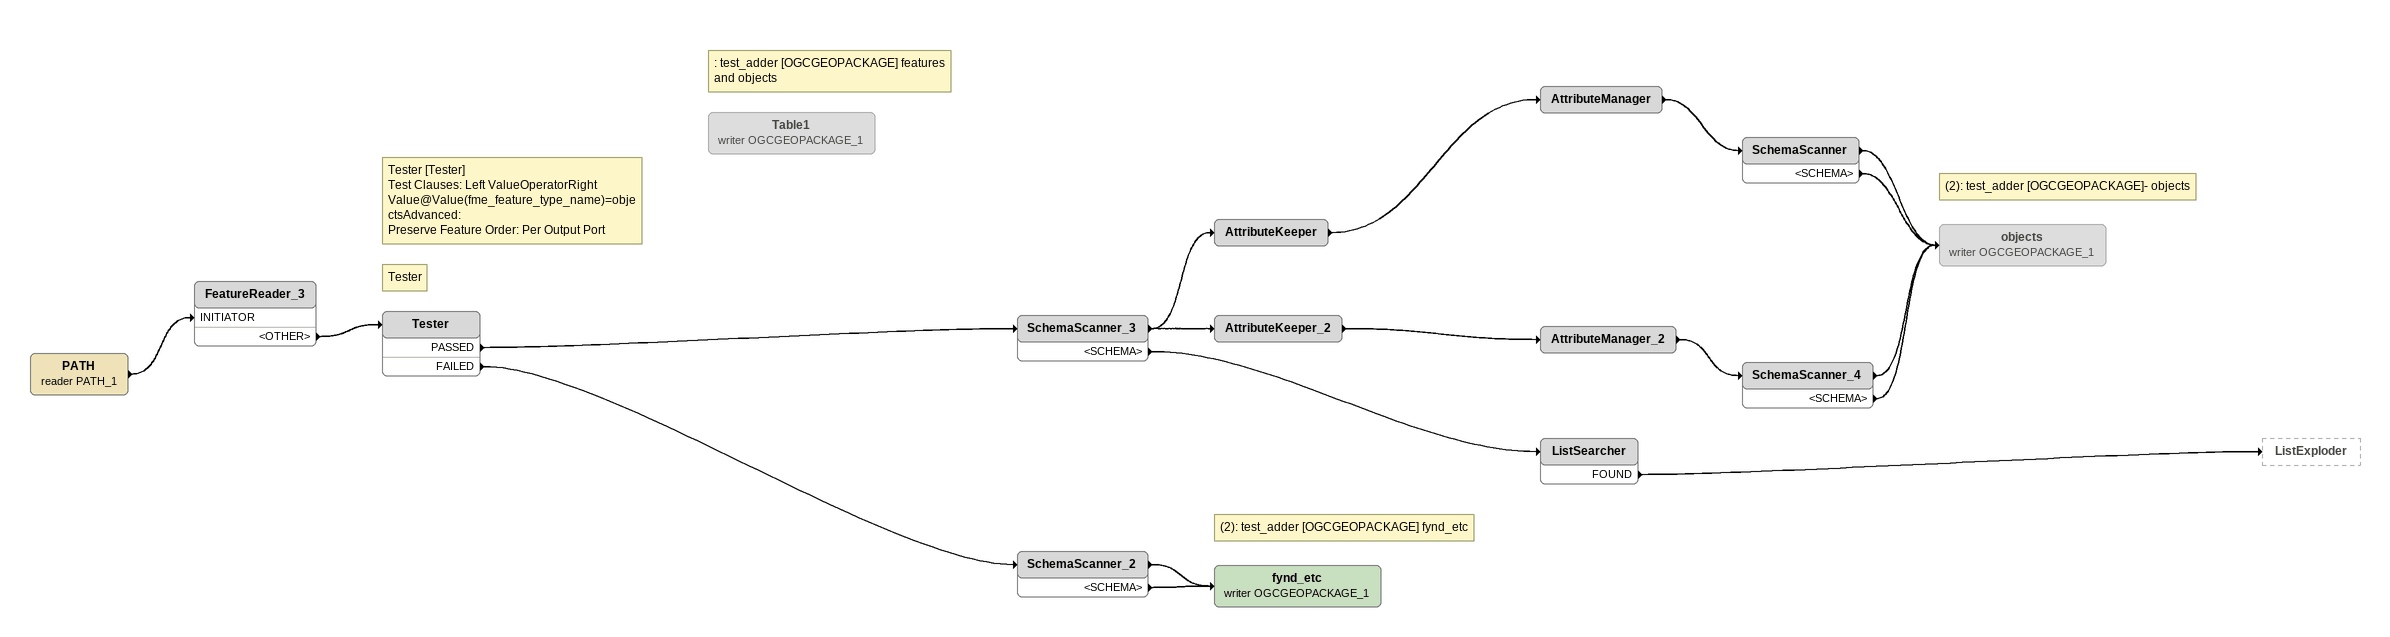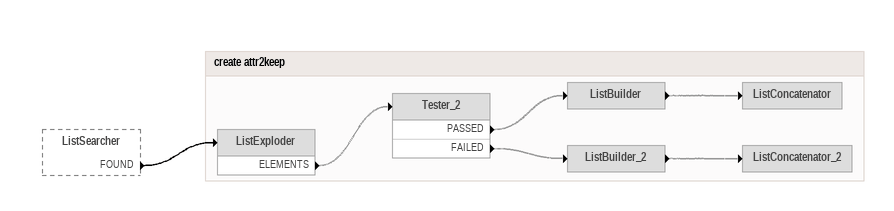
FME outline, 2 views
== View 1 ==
PATH (reader PATH_1)
    -> FeatureReader_3 [INITIATOR]
FeatureReader_3
    <OTHER> -> Tester
Note: Tester [Tester] / Test Clauses: Left ValueOperatorRight Value@Value(fme_feature_type_name)=objectsAdvanced: / Preserve Feature Order: Per Output Port
Note: Tester
Tester
    PASSED -> SchemaScanner_3
    FAILED -> SchemaScanner_2
SchemaScanner_3
    -> AttributeKeeper
    -> AttributeKeeper_2
    <SCHEMA> -> ListSearcher
AttributeKeeper
    -> AttributeManager
AttributeManager
    -> SchemaScanner
SchemaScanner
    -> objects (writer OGCGEOPACKAGE_1)
    <SCHEMA> -> objects (writer OGCGEOPACKAGE_1)
AttributeKeeper_2
    -> AttributeManager_2
AttributeManager_2
    -> SchemaScanner_4
SchemaScanner_4
    -> objects (writer OGCGEOPACKAGE_1)
    <SCHEMA> -> objects (writer OGCGEOPACKAGE_1)
Note: (2): test_adder [OGCGEOPACKAGE]- objects
objects (writer OGCGEOPACKAGE_1) [off]
ListSearcher
    FOUND -> ListExploder
SchemaScanner_2
    -> fynd_etc (writer OGCGEOPACKAGE_1)
    <SCHEMA> -> fynd_etc (writer OGCGEOPACKAGE_1)
Note: (2): test_adder [OGCGEOPACKAGE] fynd_etc
fynd_etc (writer OGCGEOPACKAGE_1)
Note: : test_adder [OGCGEOPACKAGE] features and objects
Table1 (writer OGCGEOPACKAGE_1) [off]

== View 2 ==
ListSearcher [outside]
    FOUND -> ListExploder

Bookmark: create attr2keep
ListExploder [off]
    ELEMENTS -> Tester_2 [off]
Tester_2 [off]
    PASSED -> ListBuilder [off]
    FAILED -> ListBuilder_2 [off]
ListBuilder [off]
    -> ListConcatenator [off]
ListConcatenator [off]
ListBuilder_2 [off]
    -> ListConcatenator_2 [off]
ListConcatenator_2 [off]
